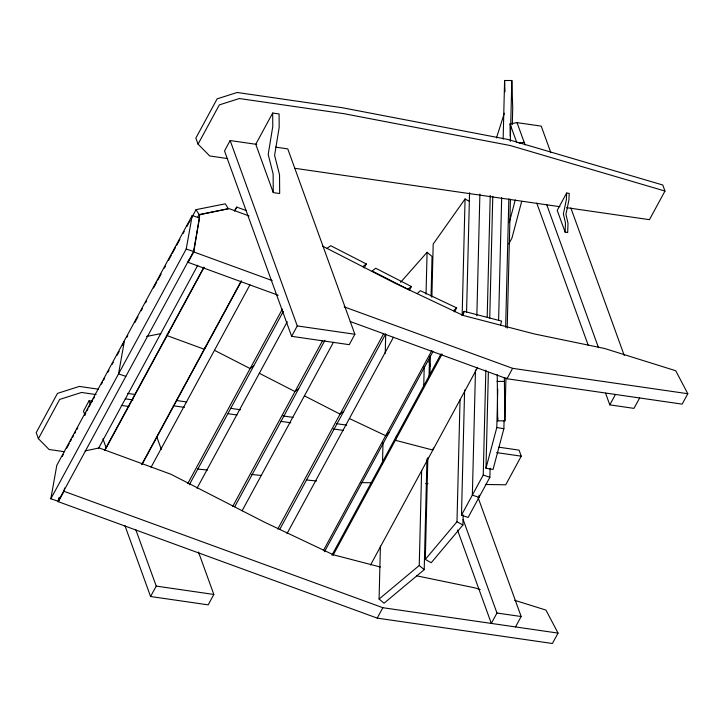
<?xml version="1.0" encoding="UTF-8"?>
<svg xmlns="http://www.w3.org/2000/svg" width="724" height="724" viewBox="0 0 724 724"><rect width="100%" height="100%" fill="white"/><g stroke="black" fill="none" stroke-linecap="round" stroke-linejoin="round"><path stroke-width="1.09" d="M426.979 458.862L424.21 569.67L384.046 603.219L379.086 599.047L380.408 546.077M382.471 463.812L383.005 442.4M385.231 353.375L385.711 334.216M379.086 599.047L419.241 565.498L421.621 470.519M423.712 386.842L424.228 366.489M426.038 294.125L427.088 252.287L432.047 256.459L431.061 296.035M429.051 376.317L429.531 357.095M463.17 514.864L462.917 525.018L431.233 562.72L425.296 559.426L427.848 457.695M429.911 375.168L430.391 355.955M431.866 297.166L433.196 244.033L465.07 198.973L469.025 201.172M425.296 559.426L456.989 521.732L460.039 399.847M462.156 315.212L465.07 198.973M490.103 468.292L489.876 477.315L468.12 517.452L461.478 515.162L464.618 390.01M466.564 312.207L469.559 192.693M475.496 369.946L472.356 495.098L478.998 497.388L479.053 495.126M476.844 315.818L479.894 194.05M461.478 515.162L483.234 475.034L485.858 370.172M487.189 317.175L490.239 195.399M504.076 420.798L503.877 428.717L493.053 469.442L485.976 468.256L488.374 372.335M489.732 318.162L492.782 196.285M505.949 377.892L504.872 420.861L497.659 420.843L497.234 374.634M498.592 320.542L501.669 197.706M503.135 139.099L504.601 80.5L511.823 80.518L512.719 107.65L512.293 124.609M485.976 468.256L496.8 427.531L497.759 389.096M497.659 420.843L497.741 417.449M504.872 420.861L504.366 378.028M505.642 327.32L508.854 198.847M510.293 141.379L511.823 80.518M507.198 328.144L510.42 199.236M565.109 232.142L565.462 222.947L563.381 213.951L566.376 199.634L566.63 193.037L569.191 193.408L568.937 200.005L565.933 214.322L568.023 223.318L567.67 232.513L565.109 232.142L557.227 210.376L566.63 193.037M514.692 600.314L545.959 610.088L558.041 633.093L552.403 643.5L377.213 618.115L58.391 501.723L59.096 497.343M58.391 501.723L64.029 491.315L64.563 488.03M278.179 295.229L188.14 262.359L188.493 260.169M188.14 262.359L193.788 251.952L199.815 214.702L228.92 208.584L249.065 215.969M50.825 498.8L56.807 465.315L192.204 215.535L199.534 217.987L193.561 251.472L58.164 501.252L50.825 498.8L186.222 249.02L192.204 215.535M58.164 501.252L58.544 499.089M124.51 340.425L118.528 373.91L125.858 376.362M396.426 436.237L395.376 440.301L432.843 450.047L433.368 448.02M500.546 325.167L501.596 321.094L464.12 311.347L463.07 315.42L534.231 333.927L604.549 348.479L675.718 370.724L687.8 393.72L682.162 404.128L506.972 378.752L350.208 321.519M509.234 222.639L515.271 199.951M521.687 201.363L511.922 238.133L508.8 243.888M496.456 137.967L504.356 113.215M64.653 451.758L49.087 449.495L38.39 438.672L59.658 399.431L81.531 392.462L96.075 394.571M227.626 158.565L209.725 155.968L198.05 144.139L219.318 104.899L239.336 98.527L343.864 113.668L510.203 145.524L664.967 191.055L649.455 219.671L566.657 207.679M92.446 401.205L89.124 400.725L83.477 411.132L85.016 415.368M256.748 144.393L230.16 140.547L224.521 150.954L291.627 336.325L349.23 344.669L354.869 334.262L287.763 148.891L275.582 147.126M62.219 456.464L63.296 454.482M66.517 448.536L69.205 443.577M70.282 441.595L71.359 439.613M72.427 437.631L73.504 435.649M74.581 433.667L75.658 431.685M76.726 429.703L77.803 427.721M84.789 414.834L85.866 412.852M86.934 410.87L88.011 408.888M89.088 406.906L90.165 404.924M91.233 402.942L92.31 400.96M93.387 398.978L94.464 396.996M101.441 384.109L102.518 382.127M103.595 380.145L104.672 378.163M107.894 372.217L108.971 370.236M112.193 364.29L113.261 362.308M117.026 355.366L119.179 351.402M122.401 345.457L123.469 343.475M126.7 337.529L127.768 335.547M134.755 322.66L137.976 316.714M141.207 310.759L142.275 308.777M145.506 302.831L146.574 300.849M153.56 287.962L156.782 282.016M157.859 280.034L161.081 274.088M164.312 268.142L165.38 266.161M168.611 260.215L171.289 255.255M172.366 253.273L175.588 247.327M176.665 245.346L179.887 239.4M183.109 233.454L184.186 231.472M186.873 226.512L190.095 220.567M191.172 218.585L196.005 209.661L225.273 203.824L228.404 208.756L199.136 214.594L197.525 217.571M272.686 113.035L255.762 144.257L273.265 192.611L279.672 193.543L279.536 174.837L274.595 155.388L279.183 127.388L279.093 113.958L272.686 113.035L272.785 126.456L268.197 154.465L273.129 173.914L273.265 192.611M98.383 448.618L197.779 265.256M104.5 450.5L203.906 267.129M105.65 448.943L203.969 267.563M234.594 211.064L236.748 207.1L246.097 210.521M141.886 464.202L241.291 280.84M141.958 464.627L241.354 281.265M151.063 467.261L249.925 284.885M187.797 483.541L282.36 309.094M189.29 484.809L283.319 311.356M197.009 488.257L287.274 321.737M198.494 552.077L213.833 594.449L208.186 604.857L150.583 596.513L156.23 586.105L135.904 529.959M291.627 336.325L297.265 325.918L230.16 140.547M232.666 506.519L322.397 340.995M234.694 506.8L324.958 340.28M364.181 267.925L366.335 263.961L330.669 245.698L327.031 248.395M242.078 510.818L333.42 342.325M277.735 529.081L383.584 333.818M279.763 529.362L385.611 334.099M409.25 290.487L411.404 286.523L375.747 268.26L372.1 270.957L407.766 289.22L411.404 286.523M287.066 533.498L393.449 337.248M323.338 550.674L431.866 350.461M324.479 551.715L433.006 351.493M454.5 311.845L456.654 307.881L420.382 290.713L417.087 293.636M331.945 555.181L441.016 353.973M461.975 315.311L464.12 311.347M333.049 555.281L442.12 354.072M370.525 565.028L477.442 367.783M377.213 618.115L382.851 607.707L558.041 633.093M506.972 378.752L512.61 368.344L687.8 393.72M498.926 447.206L519.072 450.129L521.253 456.174L505.741 484.79L485.46 484.483M463.134 519.57L496.963 613.02L491.325 623.427L457.496 529.977M639.636 397.965L633.989 408.372L609.798 404.87L615.436 394.462M515.515 626.93L521.162 616.522L478.102 497.596M234.531 210.639L236.748 207.1M169.045 331.99L166.828 335.52L204.213 349.23L206.43 345.692M400.598 282.315L427.088 252.287M453.36 310.813L456.654 307.881M388.951 432.771L385.666 435.694L349.393 418.526M362.697 266.658L366.335 263.961M253.762 365.873L250.124 368.57L214.467 350.307M298.632 388.851L294.994 391.548L259.337 373.285M343.701 411.413L340.063 414.11L304.406 395.847M85.151 450.898L99.17 447.948L170.837 474.22L264.513 522.194L333.357 554.792L380.399 567.028M146.619 336.452L160.71 333.646M510.221 136.148L510.04 123.931L517.036 122.627L541.226 126.13L550.837 152.683M519.153 143.216L524.149 142.284M497.071 381.394L504.284 381.412M360.416 482.6L371.683 482.772M425.757 483.587L428.011 483.623M197.426 469.034L207.535 470.048M251.355 474.446L261.464 475.46M306.406 479.967L316.515 480.98M294.768 168.285L559.942 206.711M297.265 325.918L354.869 334.262M98.364 389.177L79.341 386.417L57.477 393.385L36.2 432.626L38.39 438.672M127.451 393.394L135.288 394.526M176.683 400.526L186.756 401.983M230.395 408.3L240.458 409.766M282.975 415.92L293.048 417.377M336.687 423.703L346.76 425.16M125.162 398.788L132.999 399.919M173.28 405.757L184.466 407.377M228.105 413.703L237.056 414.997M280.695 421.323L290.758 422.78M333.284 428.934L343.348 430.4M496.637 452.609L521.253 456.174M121.252 405.377L128.999 406.508M496.963 613.02L521.162 616.522M156.23 586.105L213.833 594.449M496.8 427.531L503.877 428.717M416.562 575.797L474.799 587.852L480.184 589.535M186.222 249.02L193.561 251.472M483.234 475.034L489.876 477.315M193.788 251.952L272.17 280.568M344.19 306.858L512.61 368.344M64.029 491.315L382.851 607.707M463.107 315.429L394.272 282.831L322.515 246.079M456.989 521.732L462.917 525.018M419.241 565.498L424.21 569.67M196.005 209.661L199.136 214.594M664.967 191.055L662.786 185.009L508.013 139.479L341.683 107.623L237.155 92.482L217.128 98.853L195.86 138.103L198.05 144.139M570.829 207.897L624.26 355.493M517.036 122.627L525.108 144.927M546.629 204.394L598.522 347.737M510.04 123.931L516.782 142.556M536.765 203.118L588.268 345.402M605.572 393.186L609.798 404.87M428.907 361.674L430.445 365.928M156.701 436.617L161.298 449.323M89.124 400.725L90.274 403.901M102.926 438.862L105.994 447.332M124.89 525.534L150.583 596.513M504.601 80.5L504.981 91.803"/></g></svg>
